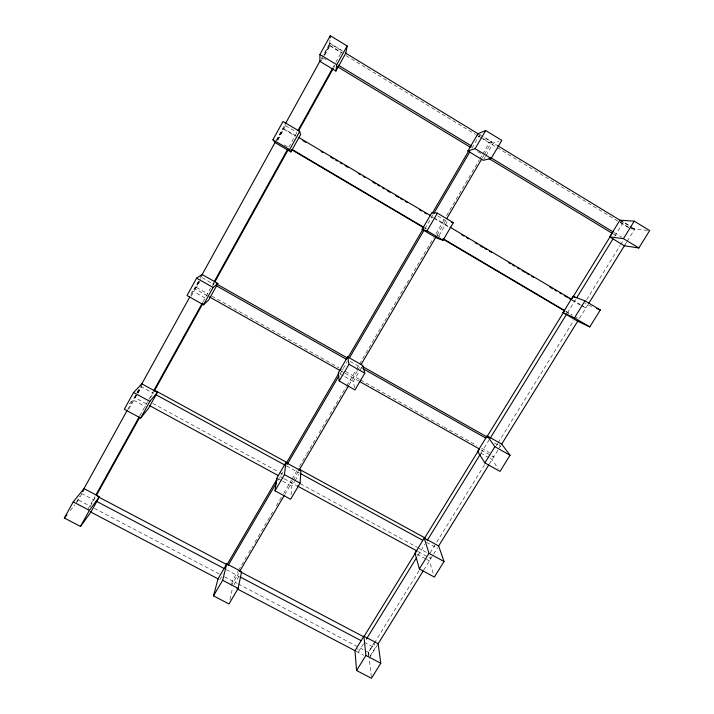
<?xml version="1.0" encoding="UTF-8"?>
<svg xmlns="http://www.w3.org/2000/svg" width="714" height="714" viewBox="0 0 714 714"><rect width="100%" height="100%" fill="white"/><g stroke="black" fill="none" stroke-linecap="round" stroke-linejoin="round"><path stroke-width="0.54" stroke-dasharray="3.57 2.68" d="M329.984 40.118L329.743 43.438L342.952 51.479M324.334 55.13L329.716 45.366L329.877 43.188L342.274 50.739L334.714 64.367M324.709 55.192L329.895 45.803L330.064 43.625L323.745 55.058M291.017 494.9L291.821 486.18L294.489 481.638M229.962 599.617L232.603 587.693M231.675 583.802L232.336 580.857L237.976 571.245M76.541 502.112L79.79 496.239M127.761 409.336L136.615 393.289M136.918 392.736L139.078 388.835M190.816 295.096L199.608 279.174M200.116 278.255L201.134 276.407M276.104 140.604L284.663 125.102L296.854 132.331M321.255 58.807L329.877 43.188M146.415 403.892L134.687 397.519L136.722 393.825M137.231 392.905L140.292 387.372M207.408 295.748L194.797 288.643L200.072 279.076M276.657 140.363L283.306 128.315L295.757 135.696M76.737 502.469L84.448 489.545M128.734 409.345L137.356 393.726M137.9 392.754L141.131 386.899M191.245 296.149L200.402 279.558M277.451 140.024L285.538 125.387M321.095 60.985L323.79 56.103M138.114 393.075L141.64 386.702M194.797 288.643L196.457 287.439L200.107 280.834M277.737 140.265L283.788 129.288L283.306 128.315M87.92 509.323L94.944 496.667M139.765 415.851L153.269 391.513M202.946 301.933L210.505 288.304M212.674 284.413L213.754 282.458M288.813 147.129L297.452 131.546M333.099 67.286L334.179 65.34M90.375 506.262L95.248 497.488M150.422 398.019L153.671 392.173M212.638 285.877L214.262 282.949M333.831 67.437L334.911 65.492M219.787 579.759L223.161 573.994M277.666 480.727L283.842 470.151M340.034 374.002L347.334 361.498M424.875 228.819L433.3 214.396M472.07 148.048L479.933 134.589L482.673 136.258M238.538 570.281L246.428 556.831M248.686 552.984L252.631 546.255M254.889 542.408L257.709 537.606M258.272 536.642L274.06 509.734M276.318 505.887L281.387 497.239M283.645 493.401L291.535 479.942M292.097 478.978L297.176 470.33M299.434 466.483L306.199 454.952M306.761 453.997L316.909 436.691M319.167 432.854L327.619 418.431M329.877 414.593L338.9 399.215M339.462 398.251L346.228 386.72M346.79 385.756L355.813 370.379M356.375 369.424L408.81 280.04M411.068 276.193L420.091 260.815M420.653 259.86L433.621 237.753M435.879 233.906L444.331 219.493M446.589 215.646L479.29 159.909M479.853 158.945L482.111 155.099M482.673 154.144L489.438 142.604L491.812 141.818L483.592 136.811M231.229 585.766L238.565 573.271M284.815 494.472L292.704 481.022M293.276 480.058L298.345 471.418M349.11 384.935L357.009 371.476M357.571 370.521L360.392 365.711M437.102 235.031L446.125 219.653M482.218 158.16L483.913 155.277M484.476 154.313L491.812 141.818M233.933 584.739L239.404 575.422M295.025 480.727L298.755 474.373M354.555 387.791L353.341 381.446L359.419 371.093M359.972 370.147L361.632 367.326M439.012 235.584L447.223 221.608L449.267 221.965M483.797 159.338L485.475 156.464M486.038 155.509L493.338 143.077L498.631 141.381M363.471 643.849L358.214 652.382L357.884 648.615M417.806 555.688L424.812 544.318M480.888 453.31L489.072 440.038M567.353 313L576.109 298.782M614.665 236.218L623.429 222L631.97 227.195M374.404 642.43L368.308 652.293L368.835 657.058M368.897 655.3L368.585 652.444L373.859 643.903M374.448 642.957L419.573 569.933M430.123 552.868L484.636 464.671M496.301 445.786L497.935 443.144M498.113 442.858L573.726 320.524M586.622 299.657L620.029 245.607M620.618 244.652L623.545 239.913M370.057 656.193L375.109 648.035L374.52 643.368M377.599 644.617L369.218 658.156L371.45 678.3M423.741 570.04L437.486 547.834M489.411 463.913L500.55 445.911M587.908 304.735L579.054 319.042L576.18 317.337M624.955 244.866L626.669 242.091M627.195 241.252L634.817 228.935L632.916 227.775M70.24 510.617L74.818 504.869M129.368 403.794L132.974 399.885L145.62 406.757M134.687 397.519L137.106 394.904M191.281 292.419L192.985 291.178L204.998 297.934M620.359 221.768L623.429 222M630.578 228.534L634.817 228.935M631.497 228.864L649.651 230.577M591.603 306.547L584.98 303.388M582.454 306.404L585.989 307.832L581.205 304.994M78.629 500.095L90.455 506.306M94.391 508.377L219.528 574.127M224.455 576.716L237.262 583.445M238.244 583.963L368.585 652.444M356.134 651.293L363.721 655.274M81.369 493.365L94.186 500.112M226.267 569.665L239.083 576.412M364.265 642.323L375.109 648.035M152.751 403.41L278.871 472.052M279.852 472.579L282.78 474.176M300.38 483.753L416.726 547.067M417.699 547.602L427.481 552.922M280.325 476.702L283.262 478.3M284.234 478.826L295.971 485.208M418.154 551.636L430.854 558.544L429.721 554.903M278.746 479.076L281.548 480.593M282.485 481.102L291.821 486.18M416.94 554.144L425.562 558.83M426.517 559.348L429.391 560.909L433.737 575.047M140.801 386.444L153.519 393.387M286.582 465.992L299.3 472.936M426.49 542.337L437.254 548.209M196.457 287.439L208.095 294.007M211.978 296.194L339.079 367.844M340.051 368.388L359.454 379.33M360.427 379.875L442.894 426.365M443.867 426.91L476.854 445.509M481.709 448.24L489.465 452.614M341.319 371.2L344.228 372.842M345.201 373.386L358.785 381.035M481.058 449.927L490.759 455.398M491.732 455.943L493.669 457.031L491.973 454.541M340.141 374.011L343.916 376.135M344.853 376.662L353.341 381.446M480.513 453.033L489.206 457.924M490.179 458.468L492.107 459.557L498.185 468.67M202.098 277.71L213.718 284.279M350.226 361.471L361.846 368.04M494.481 443.055L500.291 446.339L499.113 444.742M284.333 144.906L288.17 147.173M424.491 227.721L426.419 228.855M436.977 235.093L442.734 238.494M565.613 311.099L572.333 315.07M566.024 311.795L571.78 315.195M433.693 217.502L449.017 226.597M572.583 299.88L580.241 304.423M283.788 129.288L295.284 136.106M431.211 216.708L433.121 217.841M434.076 218.413L449.401 227.498M571.923 300.157L580.536 305.262M437.664 215.931L447.223 221.608M614.236 232.585L621.849 237.2M323.156 58.012L326.967 60.324M477.577 151.663L481.397 153.974M612.942 233.755L617.708 236.637M479.513 134.651L497.596 145.674M619.922 220.18L629.141 225.794M629.909 226.267L634.675 229.158M329.716 45.366L341.944 52.809M478.621 136.026L482.227 138.221M483.128 138.766L489.438 142.604M620.279 222.259L628.704 227.391M329.895 45.803L342.265 53.327M346.067 55.647L475.417 134.393M476.363 134.964L480.165 137.284M481.12 137.864L496.337 147.129M497.283 147.709L628.534 227.605"/><path stroke-width="1.07" d="M319.934 54.514L319.863 61.342L335.883 71.043L345.79 53.202L347.147 45.973L330.305 35.7L319.934 54.514L336.74 64.715L335.883 71.043M300.094 483.155L300.889 470.74L285.921 462.565L276.88 478.059L274.979 490.804L290.616 499.264L300.094 483.155L284.44 474.631L285.921 462.565M330.145 37.913L330.305 35.7M238.146 588.416L241.6 571.691L226.766 563.873L218.029 578.84L213.522 595.869L229.007 603.955L238.146 588.416L222.643 580.286L226.766 563.873M64.349 518.016L73.239 501.88L84.011 488.59L99.442 496.721L90.883 512.134L80.486 526.432L64.349 518.016L66.964 514.732M133.554 392.513L124.316 409.256L140.622 418.074L148.53 408.337L157.401 392.379L141.818 383.864L133.554 392.513L149.878 401.393L157.401 392.379M196.609 278.157L187.023 295.542L203.49 304.798L208.702 300.023L217.895 283.467L202.16 274.56L196.609 278.157L213.111 287.474L217.895 283.467M272.918 139.774L283.012 121.469L299.728 131.403L300.603 134.562L290.946 151.939L275.033 142.541L272.918 139.774L289.616 149.637L290.946 151.939M82.485 491.357L127.217 410.309M140.694 385.899L189.745 297.051M201.134 276.407L275.443 141.8M285.145 124.227L320.175 60.761M96.024 494.713L139.221 416.824M153.805 390.54L202.41 302.906M214.289 281.486L287.198 150.047M297.997 130.573L332.554 68.258M96.328 495.543L139.605 417.52M154.215 391.192L202.901 303.432M214.807 281.976L288.385 149.351M298.666 130.823L333.286 68.41M80.486 526.432L89.402 510.358L99.442 496.721M140.622 418.074L149.878 401.393M203.49 304.798L213.111 287.474M289.616 149.637L299.728 131.403M336.74 64.715L347.147 45.973M347.638 356.893L338.257 372.949L339.186 381.035L354.965 389.906L364.8 373.19L362.739 365.443L347.638 356.893L349.003 364.256L339.186 381.035M422.099 229.373L431.934 212.531L437.379 213.165L453.372 222.67L443.028 240.243L437.361 238.387L422.099 229.373L427.052 230.809L443.028 240.243M467.875 150.993L477.961 133.714L485.707 130.528L501.808 140.355L491.187 158.41L483.235 160.293L467.875 150.993L475.113 148.655L485.707 130.528M227.222 564.346L277.211 478.764M286.198 463.377L338.989 372.985M347.977 357.598L423.241 228.748M432.229 213.361L468.741 150.859M228.221 565.336L276.541 482.646M287.215 464.386L338.909 375.921M349.583 357.652L423.75 230.738M433.862 213.432L469.821 151.895M213.522 595.869L222.643 580.286M274.979 490.804L284.44 474.631M427.052 230.809L437.379 213.165M239.69 571.352L284.243 495.436M298.916 470.455L348.548 385.89M360.954 364.756L435.968 236.95M446.687 218.698L481.655 159.115M363.89 636.192L354.965 650.677L356.572 670.535L371.45 678.3L380.785 663.27L378.152 643.716L363.89 636.192L365.889 655.461L356.572 670.535M424.25 538.106L415.021 553.1L419.35 568.942L434.353 577.064L444.028 561.499L438.637 545.96L424.25 538.106L429.007 553.323L444.028 561.499M487.171 435.87L477.612 451.4L484.877 462.895L500.014 471.401L510.046 455.255L501.683 444.081L487.171 435.87L494.891 446.687L510.046 455.255M563.051 312.589L573.065 296.319L584.998 300.862L600.322 309.965L589.791 326.923L577.697 321.238L563.051 312.589L574.484 317.882L589.791 326.923M609.658 236.861L619.922 220.18L634.237 221.17L649.651 230.577L638.843 247.981L624.384 245.786L609.658 236.861L623.447 238.646L638.843 247.981M364.14 636.299L416.699 550.905M424.294 538.579L479.183 449.392M486.778 437.057L564.444 310.876M572.039 298.541L612.335 233.076M366.398 639.11L416.637 557.589M427.151 540.525L480.308 454.256M490.241 438.137L566.764 313.955M576.698 297.836L612.915 239.065M419.35 568.942L429.007 553.323M484.877 462.895L494.891 446.687M574.484 317.882L584.998 300.862M623.447 238.646L634.237 221.17M378.009 643.948L423.161 570.986M438.405 546.353L488.822 464.868M501.719 444.019L577.938 320.845M588.497 303.789L624.848 245.036M451.319 222.313L453.372 222.67M596.449 308.448L600.322 309.965M73.239 501.88L89.402 510.358M365.889 655.461L380.785 663.27M90.25 511.795L218.27 578.965M236.977 588.782L355.153 650.775M97.274 496.31L226.472 564.426M239.288 571.191L363.551 636.709M96.158 501.157L224.294 568.621M240.065 576.93L361.311 640.761M149.342 405.49L278.371 475.64M296.944 485.734L417.172 551.101M154.893 390.379L287.001 462.538M298.738 468.955L424.973 537.901M155.473 394.449L284.618 464.921M300.273 473.471L422.572 540.203M209.345 296.846L340.346 370.655M359.758 381.588L479.112 448.829M216.262 283.779L347.905 358.258M362.426 366.469L487.287 437.12M215.655 285.368L346.352 359.285M362.81 368.594L485.77 438.128M349.003 364.256L364.8 373.19M292.017 149.44L423.536 227.15M443.697 239.065L564.658 310.536M291.624 149.681L424.027 227.9M443.216 239.235L564.105 310.661M298.63 137.4L430.819 215.798M449.972 227.159L571.619 299.309M302.941 140.64L305.806 142.345M321.121 151.43L323.04 152.564M330.698 157.107L333.572 158.811M335.482 159.945L337.401 161.078M340.275 162.783L342.184 163.917M345.058 165.621L347.932 167.326M358.455 173.564L360.374 174.707M363.248 176.403L365.157 177.545M372.815 182.079L375.689 183.784M377.599 184.926L379.518 186.059M382.392 187.764L384.302 188.898M387.175 190.602L390.049 192.298M395.788 195.707L398.662 197.412M400.581 198.546L402.491 199.679M405.365 201.384L407.275 202.517M419.725 209.898L421.635 211.032M424.509 212.736L426.419 213.87M461.842 234.879L463.752 236.013M466.626 237.717L468.545 238.851M475.238 242.822L477.157 243.956M480.031 245.661L482.896 247.365M484.815 248.499L486.725 249.632M489.599 251.337L491.518 252.47M508.743 262.69L510.662 263.823M512.572 264.965L514.491 266.099M517.364 267.804L519.274 268.937M522.148 270.642L525.022 272.337M526.932 273.48L528.851 274.613M531.716 276.318L533.635 277.451M549.905 287.099L552.779 288.804M554.698 289.938L556.608 291.071M559.481 292.776L561.391 293.909M564.265 295.614L567.139 297.319M569.049 298.452L570.968 299.585M573.065 296.319L574.895 297.408M338.436 65.242L471.588 146.031M490.607 157.571L613.29 232.005M475.113 148.655L491.187 158.41M337.454 66.688L470.91 147.619M489.019 158.597L611.987 233.175M345.29 52.907L478.559 134.071M497.596 145.674L621.341 221.045"/></g></svg>
